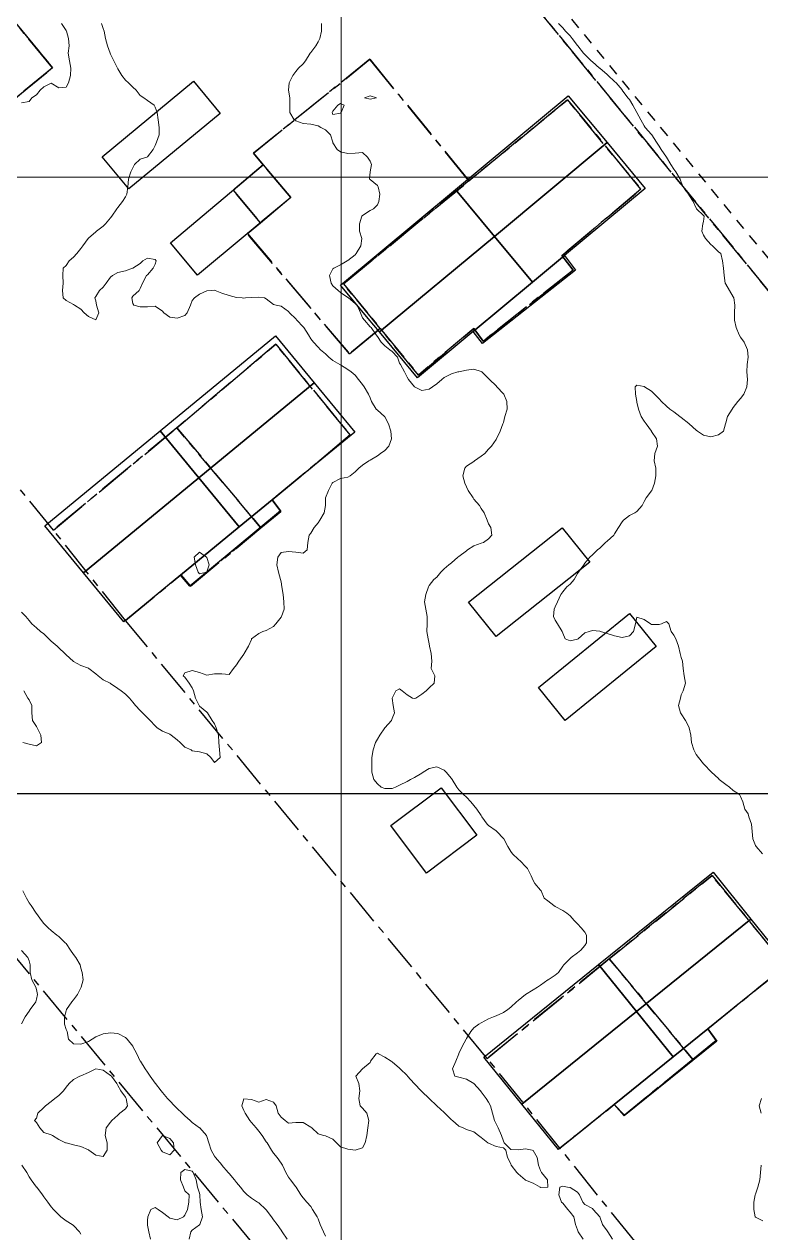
# Model space of a CAD drawing. Header units: centimetres. Extents: x 0 to 642158, y -847 to 649707.
# Drawn here: x 616845.4 to 616895.1, y 620716.2 to 620797.7 of the extents above; entities that cross this region are included whole.
import ezdxf

# ---------------------------------------------------------------- set-up
doc = ezdxf.new("R2010")
doc.units = ezdxf.units.CM
doc.header["$MEASUREMENT"] = 0
doc.linetypes.add('CENTERX2', pattern=[4, 2.5, -0.5, 0.5, -0.5])
doc.linetypes.add('JIS_02_0.7', pattern=[1.35, 0.75, -0.6])
for name, color, linetype, lineweight in [('MEV_grille', 254, 'Continuous', 9), ('WAL_parcellaire agricole', 7, 'JIS_02_0.7', 25), ('WAL_topographie 0.5', 253, 'Continuous', 20)]:
    doc.layers.add(name, color=color, linetype=linetype, lineweight=lineweight)
doc.layers.add('SPW_batiments', color=7, linetype='Continuous')
doc.layers.add('SPW_parcellaire cadastral', color=7, linetype='CENTERX2', lineweight=25, true_color=0xff0542)
picture_1 = doc.add_image_def('image2.png', size_in_pixel=(6614, 11023))

# ---------------------------------------------------------------- blocks, each defined once
blk = doc.blocks.new('*U114')
at = {"layer": 'MEV_grille', "transparency": 33554687}
blk.add_lwpolyline([(-1338.461, 0), (1338.461, 0)], dxfattribs=at)
blk = doc.blocks.new('*U115')
at = {"layer": 'MEV_grille', "color": 0, "linetype": 'ByBlock', "lineweight": -2, "transparency": 16777216}
blk.add_blockref('*U114', (0, -1600), dxfattribs=at)
blk = doc.blocks.new('*U112')
at = {"layer": 'MEV_grille', "transparency": 33554687}
blk.add_lwpolyline([(0, 1825.476), (0, -1825.476)], dxfattribs=at)
blk = doc.blocks.new('*U113')
at = {"layer": 'MEV_grille', "color": 0, "linetype": 'ByBlock', "lineweight": -2, "transparency": 16777216}
blk.add_blockref('*U112', (1500, 0), dxfattribs=at)

msp = doc.modelspace()

# ---------------------------------------------------------------- linework, layer by layer
at = {"layer": 'SPW_batiments'}
for points in [[(616847.334, 620794.776), (616841.936, 620790.323), (616839.711, 620788.488), (616837.103, 620791.671), (616844.725, 620797.949), (616847.334, 620794.776)], [(616858.634, 620791.677), (616852.485, 620786.594), (616850.684, 620788.759), (616856.834, 620793.86), (616858.634, 620791.677)], [(616884.746, 620789.721), (616877.142, 620783.394), (616874.517, 620786.558), (616882.117, 620792.88), (616884.746, 620789.721)], [(616887.317, 620786.631), (616881.866, 620782.1), (616879.705, 620780.305), (616877.142, 620783.394), (616884.746, 620789.721), (616887.317, 620786.631)], [(616863.402, 620786.028), (616857.118, 620780.777), (616855.285, 620782.96), (616861.534, 620788.228), (616863.402, 620786.028)], [(616877.142, 620783.394), (616869.393, 620776.949), (616868.634, 620777.863), (616866.768, 620780.111), (616874.517, 620786.558), (616877.142, 620783.394)], [(616879.705, 620780.305), (616875.712, 620776.986), (616871.953, 620773.862), (616869.393, 620776.949), (616877.142, 620783.394), (616879.705, 620780.305)], [(616882.602, 620781.113), (616876.336, 620776.162), (616875.712, 620776.986), (616879.705, 620780.305), (616881.866, 620782.1), (616882.602, 620781.113)], [(616864.985, 620773.508), (616857.201, 620767.105), (616854.59, 620770.279), (616862.369, 620776.678), (616864.985, 620773.508)], [(616867.719, 620770.196), (616862.156, 620765.625), (616859.926, 620763.793), (616857.201, 620767.105), (616864.985, 620773.508), (616867.719, 620770.196)], [(616857.201, 620767.105), (616849.416, 620760.702), (616846.804, 620763.876), (616854.59, 620770.279), (616857.201, 620767.105)], [(616859.926, 620763.793), (616855.972, 620760.543), (616852.138, 620757.394), (616849.416, 620760.702), (616857.201, 620767.105), (616859.926, 620763.793)], [(616862.72, 620764.878), (616856.605, 620759.794), (616855.972, 620760.543), (616859.926, 620763.793), (616862.156, 620765.625), (616862.72, 620764.878)], [(616883.57, 620761.413), (616877.255, 620756.397), (616875.405, 620758.729), (616881.72, 620763.73), (616883.57, 620761.413)], [(616888.055, 620755.731), (616881.922, 620750.747), (616880.121, 620752.963), (616886.255, 620757.964), (616888.055, 620755.731)], [(616872.57, 620740.443), (616870.153, 620743.648), (616873.546, 620746.207), (616875.963, 620743.001), (616872.57, 620740.443)], [(616894.45, 620737.345), (616886.718, 620731.102), (616884.157, 620734.272), (616891.89, 620740.515), (616894.45, 620737.345)], [(616896.923, 620734.282), (616891.539, 620729.936), (616889.191, 620728.04), (616886.718, 620731.102), (616894.45, 620737.345), (616896.923, 620734.282)], [(616886.718, 620731.102), (616878.985, 620724.86), (616876.424, 620728.03), (616884.157, 620734.272), (616886.718, 620731.102)], [(616889.191, 620728.04), (616885.23, 620724.842), (616881.459, 620721.798), (616878.985, 620724.86), (616886.718, 620731.102), (616889.191, 620728.04)], [(616892.141, 620729.115), (616885.892, 620724.081), (616885.23, 620724.842), (616889.191, 620728.04), (616891.539, 620729.936), (616892.141, 620729.115)]]:
    msp.add_lwpolyline(points, dxfattribs=at)
at = {"layer": 'SPW_parcellaire cadastral'}
for points in [[(617042.312, 620836.61), (616919.509, 620750.616), (616863.751, 620818.593)], [(616863.751, 620818.593), (616919.509, 620750.616), (616952.061, 620710.931), (616954.268, 620708.24), (616914.726, 620681.173), (616901.612, 620697.132), (616905.361, 620700.208), (616905.996, 620699.435), (616910.804, 620703.305), (616912.326, 620704.582), (616911.691, 620705.355), (616917.199, 620709.939), (616912.182, 620716.073), (616905.158, 620710.055), (616896.655, 620703.154), (616881.566, 620721.883)], [(616841.306, 620788.507), (616835.63, 620795.256), (616842.299, 620800.893), (616847.332, 620794.774), (616841.936, 620790.322), (616842.554, 620789.536), (616841.306, 620788.507)], [(616841.936, 620790.322), (616847.332, 620794.774), (616842.299, 620800.893)], [(616861.361, 620784.321), (616860.478, 620783.584), (616867.36, 620775.477), (616869.439, 620777.184), (616872.019, 620774.043), (616875.744, 620777.176), (616876.379, 620776.329), (616882.444, 620781.124), (616881.682, 620782.097), (616887.022, 620786.579), (616882.072, 620792.606), (616875.426, 620787.148), (616868.741, 620795.341), (616860.887, 620789.016), (616861.535, 620788.227), (616859.512, 620786.522), (616861.361, 620784.321)], [(616861.361, 620784.321), (616863.402, 620786.027), (616861.535, 620788.227), (616860.887, 620789.016), (616868.741, 620795.341), (616875.426, 620787.148), (616866.964, 620780.199), (616869.439, 620777.184), (616867.36, 620775.477), (616860.478, 620783.584), (616861.361, 620784.321)], [(616869.439, 620777.184), (616866.964, 620780.199), (616875.426, 620787.148), (616882.072, 620792.606), (616887.022, 620786.579), (616881.682, 620782.097), (616882.444, 620781.124), (616876.379, 620776.329), (616875.744, 620777.176), (616872.019, 620774.043), (616869.439, 620777.184)], [(616861.361, 620784.321), (616859.512, 620786.522), (616861.535, 620788.227), (616863.402, 620786.027), (616861.361, 620784.321)], [(616881.566, 620721.883), (616885.23, 620724.841), (616885.924, 620724.124), (616890.522, 620727.88), (616892.094, 620729.159), (616891.539, 620729.934), (616896.799, 620734.181), (616891.822, 620740.289), (616884.892, 620734.668), (616876.658, 620727.947), (616852.256, 620757.49), (616855.998, 620760.576), (616856.634, 620759.805), (616861.395, 620763.732), (616862.738, 620764.84), (616862.156, 620765.624), (616867.421, 620769.999), (616862.388, 620776.119), (616855.719, 620770.481), (616847.389, 620763.587), (616832.167, 620782.265)], [(616861.395, 620763.732), (616855.719, 620770.481), (616862.388, 620776.119), (616867.421, 620769.999), (616862.156, 620765.624), (616862.738, 620764.84), (616861.395, 620763.732)], [(616852.256, 620757.49), (616847.389, 620763.587), (616855.719, 620770.481), (616861.395, 620763.732), (616856.634, 620759.805), (616855.998, 620760.576), (616852.256, 620757.49)], [(616831.619, 620751.075), (616824.806, 620745.337), (616816.351, 620738.378), (616821.308, 620732.356), (616825.058, 620735.432), (616825.692, 620734.658), (616830.464, 620738.573), (616832.818, 620740.504), (616832.184, 620741.277), (616836.507, 620744.823), (616860.977, 620715.277)], [(616890.522, 620727.88), (616884.892, 620734.668), (616891.822, 620740.289), (616896.799, 620734.181), (616891.539, 620729.934), (616892.094, 620729.159), (616890.522, 620727.88)], [(616876.658, 620727.947), (616884.892, 620734.668), (616890.522, 620727.88), (616885.924, 620724.124), (616885.23, 620724.841), (616881.566, 620721.883), (616876.658, 620727.947)]]:
    msp.add_lwpolyline(points, dxfattribs=at)
at = {"layer": 'WAL_parcellaire agricole'}
msp.add_lwpolyline([(617054.586, 620821.986), (617070.287, 620792.592), (617077.05, 620779.985), (617025.22, 620755.479), (616985.057, 620732.141), (616953.143, 620711.971), (616858.38, 620827.209)], dxfattribs=at)
at = {"layer": 'WAL_topographie 0.5'}
for points in [[(616850.627, 620797.75), (616850.75, 620797.427), (616850.806, 620797.25), (616850.913, 620796.75), (616851.038, 620796.25), (616851.221, 620795.75), (616851.25, 620795.685), (616851.471, 620795.25), (616851.719, 620794.75), (616851.75, 620794.691), (616851.999, 620794.25), (616852.25, 620793.941), (616852.463, 620793.75), (616852.75, 620793.457), (616852.971, 620793.25), (616853.25, 620792.909), (616853.483, 620792.75), (616853.75, 620792.571), (616854.188, 620792.25), (616854.25, 620792.118), (616854.389, 620791.75), (616854.463, 620791.25), (616854.524, 620790.75), (616854.529, 620790.25), (616854.358, 620789.75), (616854.25, 620789.537), (616854.125, 620789.25), (616853.75, 620788.771), (616853.685, 620788.75), (616853.25, 620788.617), (616852.873, 620788.25), (616852.75, 620788.025), (616852.624, 620787.75), (616852.451, 620787.25), (616852.417, 620786.75), (616852.343, 620786.25), (616852.25, 620786.058), (616852.056, 620785.75), (616851.75, 620785.336), (616851.679, 620785.25), (616851.331, 620784.75), (616851.25, 620784.647), (616850.908, 620784.25), (616850.75, 620784.09), (616850.291, 620783.75), (616850.25, 620783.713), (616849.75, 620783.268), (616849.736, 620783.25), (616849.369, 620782.75), (616849.25, 620782.575), (616848.963, 620782.25), (616848.75, 620782), (616848.448, 620781.75), (616848.25, 620781.444), (616848.062, 620781.25), (616848.018, 620780.75), (616848.054, 620780.25), (616848.014, 620779.75), (616848.05, 620779.25), (616848.25, 620779.079), (616848.75, 620778.793), (616848.824, 620778.75), (616849.25, 620778.489), (616849.473, 620778.25), (616849.75, 620778), (616850.25, 620777.768), (616850.449, 620778.25), (616850.308, 620778.75), (616850.25, 620779.05), (616850.191, 620779.25), (616850.25, 620779.344), (616850.495, 620779.75), (616850.75, 620779.964), (616850.957, 620780.25), (616851.25, 620780.642), (616851.382, 620780.75), (616851.75, 620780.964), (616852.25, 620781.079), (616852.73, 620781.25), (616852.75, 620781.257), (616853.25, 620781.571), (616853.429, 620781.75), (616853.75, 620781.919), (616854.25, 620781.848), (616854.323, 620781.75), (616854.25, 620781.513), (616854.131, 620781.25), (616853.75, 620780.806), (616853.676, 620780.75), (616853.399, 620780.25), (616853.25, 620779.883), (616853.17, 620779.75), (616852.75, 620779.375), (616852.675, 620779.25), (616852.75, 620778.861), (616852.821, 620778.75), (616853.25, 620778.639), (616853.75, 620778.643), (616854.25, 620778.679), (616854.75, 620778.357), (616854.833, 620778.25), (616855.25, 620777.95), (616855.75, 620777.879), (616856.25, 620778.05), (616856.424, 620778.25), (616856.652, 620778.75), (616856.75, 620779.062), (616856.908, 620779.25), (616857.25, 620779.491), (616857.75, 620779.718), (616858.083, 620779.75), (616858.25, 620779.767), (616858.296, 620779.75), (616858.75, 620779.571), (616859.25, 620779.417), (616859.75, 620779.283), (616860.125, 620779.25), (616860.25, 620779.226), (616860.35, 620779.25), (616860.75, 620779.276), (616861.25, 620779.289), (616861.639, 620779.25), (616861.75, 620779.187), (616862.25, 620778.804), (616862.417, 620778.75), (616862.75, 620778.695), (616863.25, 620778.338), (616863.324, 620778.25), (616863.75, 620777.838), (616863.821, 620777.75), (616864.25, 620777.293), (616864.28, 620777.25), (616864.6, 620776.75), (616864.75, 620776.496), (616864.933, 620776.25), (616865.25, 620775.922), (616865.417, 620775.75), (616865.75, 620775.47), (616865.983, 620775.25), (616866.25, 620775.029), (616866.709, 620774.75), (616866.75, 620774.725), (616867.25, 620774.425), (616867.48, 620774.25), (616867.75, 620774.025), (616867.978, 620773.75), (616868.25, 620773.408), (616868.348, 620773.25), (616868.654, 620772.75), (616868.75, 620772.517), (616868.856, 620772.25), (616869.163, 620771.75), (616869.25, 620771.663), (616869.732, 620771.25), (616869.75, 620771.227), (616869.99, 620770.75), (616870.164, 620770.25), (616870.203, 620769.75), (616870.031, 620769.25), (616869.75, 620768.945), (616869.469, 620768.75), (616869.25, 620768.592), (616868.75, 620768.306), (616868.667, 620768.25), (616868.25, 620767.959), (616867.989, 620767.75), (616867.75, 620767.511), (616867.417, 620767.25), (616867.25, 620767.154), (616866.75, 620767.057), (616866.25, 620766.796), (616866.196, 620766.75), (616865.95, 620766.25), (616865.75, 620765.75), (616865.75, 620765.25), (616865.75, 620765.25), (616865.657, 620764.75), (616865.373, 620764.25), (616865.25, 620764.071), (616864.99, 620763.75), (616864.75, 620763.379), (616864.655, 620763.25), (616864.561, 620762.75), (616864.507, 620762.25), (616864.25, 620762.019), (616863.75, 620762.092), (616863.25, 620762.147), (616862.75, 620762.07), (616862.534, 620761.75), (616862.455, 620761.25), (616862.586, 620760.75), (616862.722, 620760.25), (616862.75, 620760.083), (616862.806, 620759.75), (616862.882, 620759.25), (616862.946, 620758.75), (616862.949, 620758.25), (616862.777, 620757.75), (616862.75, 620757.712), (616862.397, 620757.25), (616862.25, 620757.086), (616861.75, 620756.814), (616861.519, 620756.75), (616861.25, 620756.613), (616860.763, 620756.25), (616860.75, 620756.212), (616860.543, 620755.75), (616860.269, 620755.25), (616860.25, 620755.225), (616859.911, 620754.75), (616859.75, 620754.485), (616859.55, 620754.25), (616859.25, 620753.85), (616858.75, 620753.881), (616858.25, 620753.885), (616857.75, 620753.804), (616857.25, 620753.976), (616856.75, 620754.112), (616856.25, 620753.95), (616856.139, 620753.75), (616856.25, 620753.656), (616856.552, 620753.25), (616856.75, 620752.946), (616856.842, 620752.75), (616856.988, 620752.25), (616857.227, 620751.75), (616857.25, 620751.714), (616857.75, 620751.292), (616857.792, 620751.25), (616858.101, 620750.75), (616858.25, 620750.524), (616858.373, 620750.25), (616858.522, 620749.75), (616858.559, 620749.25), (616858.594, 620748.75), (616858.639, 620748.25), (616858.25, 620747.9), (616858.016, 620748.25), (616857.75, 620748.5), (616857.25, 620748.636), (616856.75, 620748.696), (616856.679, 620748.75), (616856.25, 620748.95), (616855.95, 620749.25), (616855.75, 620749.446), (616855.338, 620749.75), (616855.25, 620749.807), (616854.75, 620750.012), (616854.396, 620750.25), (616854.25, 620750.383), (616853.926, 620750.75), (616853.75, 620750.908), (616853.395, 620751.25), (616853.25, 620751.404), (616852.934, 620751.75), (616852.75, 620751.973), (616852.522, 620752.25), (616852.25, 620752.522), (616851.954, 620752.75), (616851.75, 620752.902), (616851.25, 620753.238), (616851.228, 620753.25), (616850.75, 620753.484), (616850.421, 620753.75), (616850.25, 620753.883), (616849.776, 620754.25), (616849.75, 620754.267), (616849.25, 620754.456), (616848.75, 620754.728), (616848.719, 620754.75), (616848.25, 620755.174), (616848.168, 620755.25), (616847.75, 620755.652), (616847.65, 620755.75), (616847.25, 620756.089), (616847.092, 620756.25), (616846.75, 620756.581), (616846.531, 620756.75), (616846.25, 620756.979), (616845.942, 620757.25), (616845.75, 620757.477), (616845.528, 620757.75), (616845.25, 620758.05)], [(616847.934, 620797.75), (616848.25, 620797.293), (616848.271, 620797.25), (616848.404, 620796.75), (616848.446, 620796.25), (616848.384, 620795.75), (616848.485, 620795.25), (616848.578, 620794.75), (616848.553, 620794.25), (616848.406, 620793.75), (616848.25, 620793.464), (616847.75, 620793.417), (616847.25, 620793.724), (616846.75, 620793.493), (616846.5, 620793.25), (616846.25, 620792.95), (616845.934, 620792.75), (616845.75, 620792.5), (616845.25, 620792.407)], [(616865.471, 620797.75), (616865.482, 620797.25), (616865.368, 620796.75), (616865.25, 620796.528), (616865.092, 620796.25), (616864.75, 620795.799), (616864.719, 620795.75), (616864.402, 620795.25), (616864.25, 620795.039), (616863.936, 620794.75), (616863.75, 620794.53), (616863.538, 620794.25), (616863.306, 620793.75), (616863.263, 620793.25), (616863.341, 620792.75), (616863.333, 620792.25), (616863.35, 620791.75), (616863.625, 620791.25), (616863.75, 620791.196), (616864.25, 620791.01), (616864.75, 620790.964), (616865.25, 620790.861), (616865.44, 620790.75), (616865.75, 620790.588), (616866.096, 620790.25), (616866.241, 620789.75), (616866.25, 620789.708), (616866.54, 620789.25), (616866.75, 620789.096), (616867.25, 620788.991), (616867.75, 620789.013), (616868.25, 620789.062), (616868.588, 620788.75), (616868.75, 620788.477), (616868.846, 620788.25), (616868.75, 620787.75), (616868.75, 620787.749), (616868.726, 620787.25), (616868.75, 620787.237), (616869.25, 620786.836), (616869.293, 620786.75), (616869.423, 620786.25), (616869.35, 620785.75), (616869.25, 620785.536), (616868.984, 620785.25), (616868.75, 620785.137), (616868.25, 620784.81), (616868.21, 620784.75), (616868.037, 620784.25), (616868.035, 620783.75), (616868.2, 620783.25), (616868.125, 620782.75), (616867.821, 620782.25), (616867.75, 620782.163), (616867.25, 620781.776), (616867.215, 620781.75), (616866.75, 620781.485), (616866.314, 620781.25), (616866.25, 620781.198), (616866.024, 620780.75), (616866.122, 620780.25), (616866.25, 620780.067), (616866.598, 620779.75), (616866.75, 620779.614), (616867.25, 620779.281), (616867.304, 620779.25), (616867.75, 620778.871), (616867.879, 620778.75), (616868.113, 620778.25), (616868.25, 620777.896), (616868.385, 620777.75), (616868.75, 620777.298), (616868.827, 620777.25), (616869.176, 620776.75), (616869.25, 620776.643), (616869.508, 620776.25), (616869.75, 620776.019), (616870.083, 620775.75), (616870.25, 620775.633), (616870.601, 620775.25), (616870.75, 620774.847), (616870.808, 620774.75), (616871.074, 620774.25), (616871.25, 620773.89), (616871.348, 620773.75), (616871.75, 620773.25), (616871.75, 620773.25), (616872.25, 620773.01), (616872.75, 620773.091), (616872.972, 620773.25), (616873.25, 620773.44), (616873.598, 620773.75), (616873.75, 620773.884), (616874.25, 620774.124), (616874.685, 620774.25), (616874.75, 620774.266), (616875.25, 620774.365), (616875.75, 620774.437), (616876.25, 620774.287), (616876.294, 620774.25), (616876.75, 620773.812), (616876.805, 620773.75), (616877.25, 620773.326), (616877.316, 620773.25), (616877.75, 620772.772), (616877.769, 620772.75), (616877.987, 620772.25), (616877.994, 620771.75), (616877.849, 620771.25), (616877.75, 620770.845), (616877.707, 620770.75), (616877.527, 620770.25), (616877.279, 620769.75), (616877.25, 620769.694), (616876.942, 620769.25), (616876.75, 620769.047), (616876.488, 620768.75), (616876.25, 620768.571), (616875.8, 620768.25), (616875.75, 620768.207), (616875.25, 620767.885), (616875.15, 620767.75), (616875.021, 620767.25), (616875.147, 620766.75), (616875.25, 620766.493), (616875.38, 620766.25), (616875.709, 620765.75), (616875.75, 620765.677), (616876.13, 620765.25), (616876.25, 620765.04), (616876.45, 620764.75), (616876.66, 620764.25), (616876.75, 620764.009), (616876.893, 620763.75), (616876.968, 620763.25), (616876.75, 620762.992), (616876.402, 620762.75), (616876.25, 620762.696), (616875.75, 620762.512), (616875.33, 620762.25), (616875.25, 620762.188), (616874.75, 620761.802), (616874.683, 620761.75), (616874.25, 620761.372), (616874.063, 620761.25), (616873.75, 620760.968), (616873.517, 620760.75), (616873.25, 620760.398), (616873.064, 620760.25), (616872.75, 620759.843), (616872.701, 620759.75), (616872.524, 620759.25), (616872.417, 620758.75), (616872.521, 620758.25), (616872.601, 620757.75), (616872.597, 620757.25), (616872.594, 620756.75), (616872.67, 620756.25), (616872.75, 620755.917), (616872.774, 620755.75), (616872.879, 620755.25), (616872.924, 620754.75), (616872.885, 620754.25), (616873.125, 620753.75), (616873.07, 620753.25), (616872.75, 620752.936), (616872.537, 620752.75), (616872.25, 620752.515), (616871.833, 620752.25), (616871.75, 620752.212), (616871.62, 620752.25), (616871.25, 620752.472), (616870.912, 620752.75), (616870.75, 620752.872), (616870.489, 620752.75), (616870.25, 620752.25), (616870.307, 620751.75), (616870.399, 620751.25), (616870.25, 620750.879), (616870.197, 620750.75), (616869.758, 620750.25), (616869.75, 620750.24), (616869.407, 620749.75), (616869.25, 620749.488), (616869.122, 620749.25), (616868.962, 620748.75), (616868.883, 620748.25), (616868.868, 620747.75), (616868.863, 620747.25), (616869, 620746.75), (616869.25, 620746.458), (616869.5, 620746.25), (616869.75, 620746.152), (616870.25, 620746.161), (616870.469, 620746.25), (616870.75, 620746.372), (616871.25, 620746.629), (616871.489, 620746.75), (616871.75, 620746.896), (616872.25, 620747.193), (616872.333, 620747.25), (616872.75, 620747.495), (616873.25, 620747.618), (616873.75, 620747.385), (616873.891, 620747.25), (616874.25, 620746.827), (616874.303, 620746.75), (616874.597, 620746.25), (616874.75, 620746.063), (616875.067, 620745.75), (616875.25, 620745.567), (616875.549, 620745.25), (616875.75, 620744.996), (616875.948, 620744.75), (616876.25, 620744.331), (616876.303, 620744.25), (616876.653, 620743.75), (616876.75, 620743.662), (616877.25, 620743.307), (616877.308, 620743.25), (616877.75, 620742.773), (616877.767, 620742.75), (616878.043, 620742.25), (616878.25, 620741.897), (616878.356, 620741.75), (616878.75, 620741.394), (616878.905, 620741.25), (616879.25, 620740.889), (616879.364, 620740.75), (616879.614, 620740.25), (616879.75, 620739.941), (616879.87, 620739.75), (616880.25, 620739.304), (616880.292, 620739.25), (616880.5, 620738.75), (616880.75, 620738.568), (616881.162, 620738.25), (616881.25, 620738.197), (616881.75, 620737.921), (616882.021, 620737.75), (616882.25, 620737.557), (616882.532, 620737.25), (616882.75, 620737.013), (616882.996, 620736.75), (616883.25, 620736.452), (616883.365, 620736.25), (616883.356, 620735.75), (616883.25, 620735.559), (616882.981, 620735.25), (616882.75, 620735.066), (616882.328, 620734.75), (616882.25, 620734.685), (616881.815, 620734.25), (616881.75, 620734.168), (616881.457, 620733.75), (616881.25, 620733.551), (616880.772, 620733.25), (616880.75, 620733.235), (616880.25, 620732.892), (616880.043, 620732.75), (616879.75, 620732.568), (616879.25, 620732.26), (616879.239, 620732.25), (616878.75, 620731.855), (616878.637, 620731.75), (616878.25, 620731.408), (616878.039, 620731.25), (616877.75, 620731.047), (616877.25, 620730.826), (616877.077, 620730.75), (616876.75, 620730.606), (616876.25, 620730.34), (616876.1, 620730.25), (616875.75, 620730), (616875.541, 620729.75), (616875.25, 620729.286), (616875.231, 620729.25), (616874.968, 620728.75), (616874.75, 620728.275), (616874.74, 620728.25), (616874.53, 620727.75), (616874.325, 620727.25), (616874.481, 620726.75), (616874.75, 620726.677), (616875.25, 620726.534), (616875.75, 620726.262), (616875.764, 620726.25), (616876.193, 620725.75), (616876.25, 620725.689), (616876.577, 620725.25), (616876.75, 620725), (616876.888, 620724.75), (616877.012, 620724.25), (616877.145, 620723.75), (616877.25, 620723.525), (616877.395, 620723.25), (616877.612, 620722.75), (616877.75, 620722.35), (616877.806, 620722.25), (616878.25, 620721.806), (616878.75, 620721.783), (616879.25, 620721.835), (616879.688, 620721.75), (616879.75, 620721.729), (616880.017, 620721.25), (616880.114, 620720.75), (616880.25, 620720.375), (616880.322, 620720.25), (616880.717, 620719.75), (616880.75, 620719.251), (616880.75, 620719.25), (616880.75, 620719.25), (616880.25, 620719.236), (616880.226, 620719.25), (616879.75, 620719.52), (616879.25, 620719.723), (616879.207, 620719.75), (616878.75, 620720.15), (616878.661, 620720.25), (616878.279, 620720.75), (616878.25, 620720.821), (616878.019, 620721.25), (616877.917, 620721.75), (616877.75, 620721.917), (616877.25, 620722), (616876.75, 620722.219), (616876.697, 620722.25), (616876.25, 620722.619), (616876.062, 620722.75), (616875.75, 620723), (616875.25, 620723.14), (616875.025, 620723.25), (616874.75, 620723.384), (616874.309, 620723.75), (616874.25, 620723.799), (616873.799, 620724.25), (616873.75, 620724.289), (616873.25, 620724.75), (616873.25, 620724.75), (616872.75, 620725.234), (616872.732, 620725.25), (616872.25, 620725.708), (616872.205, 620725.75), (616871.75, 620726.231), (616871.73, 620726.25), (616871.285, 620726.75), (616871.25, 620726.784), (616870.784, 620727.25), (616870.75, 620727.283), (616870.25, 620727.709), (616870.171, 620727.75), (616869.75, 620728.017), (616869.313, 620728.25), (616869.25, 620728.29), (616869.167, 620728.25), (616868.792, 620727.75), (616868.75, 620727.667), (616868.25, 620727.25), (616868.25, 620727.25), (616867.8, 620726.75), (616868, 620726.25), (616868.068, 620725.75), (616867.987, 620725.25), (616868.096, 620724.75), (616868.25, 620724.583), (616868.536, 620724.25), (616868.667, 620723.75), (616868.596, 620723.25), (616868.528, 620722.75), (616868.417, 620722.25), (616868.25, 620721.917), (616867.75, 620721.75), (616867.75, 620721.75), (616867.75, 620721.75), (616867.25, 620721.813), (616866.75, 620721.972), (616866.5, 620722.25), (616866.25, 620722.5), (616865.75, 620722.718), (616865.607, 620722.75), (616865.25, 620722.859), (616864.822, 620723.25), (616864.75, 620723.308), (616864.25, 620723.612), (616863.75, 620723.625), (616863.25, 620723.573), (616863.019, 620723.75), (616862.75, 620723.969), (616862.546, 620724.25), (616862.423, 620724.75), (616862.25, 620725), (616861.75, 620725.167), (616861.25, 620725), (616860.75, 620725.163), (616860.25, 620725.214), (616860.115, 620724.75), (616860.25, 620724.44), (616860.339, 620724.25), (616860.636, 620723.75), (616860.75, 620723.616), (616861.081, 620723.25), (616861.25, 620723.042), (616861.477, 620722.75), (616861.75, 620722.321), (616861.802, 620722.25), (616862.108, 620721.75), (616862.25, 620721.545), (616862.489, 620721.25), (616862.75, 620720.883), (616862.842, 620720.75), (616863.062, 620720.25), (616863.25, 620719.936), (616863.388, 620719.75), (616863.75, 620719.273), (616863.766, 620719.25), (616864.09, 620718.75), (616864.25, 620718.537), (616864.48, 620718.25), (616864.75, 620717.943), (616864.881, 620717.75), (616865.19, 620717.25), (616865.25, 620717.125), (616865.389, 620716.75), (616865.609, 620716.25), (616865.75, 620715.955)], [(616881.462, 620797.75), (616881.75, 620797.472), (616881.939, 620797.25), (616882.25, 620796.93), (616882.385, 620796.75), (616882.75, 620796.265), (616882.759, 620796.25), (616883.16, 620795.75), (616883.25, 620795.656), (616883.665, 620795.25), (616883.75, 620795.175), (616884.239, 620794.75), (616884.25, 620794.741), (616884.75, 620794.319), (616884.82, 620794.25), (616885.25, 620793.855), (616885.35, 620793.75), (616885.75, 620793.273), (616885.768, 620793.25), (616886.15, 620792.75), (616886.25, 620792.621), (616886.48, 620792.25), (616886.75, 620791.75), (616886.75, 620791.75), (616887.014, 620791.25), (616887.25, 620790.848), (616887.322, 620790.75), (616887.75, 620790.26), (616887.757, 620790.25), (616888.069, 620789.75), (616888.25, 620789.482), (616888.391, 620789.25), (616888.747, 620788.75), (616888.75, 620788.746), (616889.034, 620788.25), (616889.25, 620787.941), (616889.379, 620787.75), (616889.668, 620787.25), (616889.75, 620787.047), (616889.876, 620786.75), (616890.234, 620786.25), (616890.25, 620786.209), (616890.554, 620785.75), (616890.75, 620785.31), (616890.783, 620785.25), (616891.25, 620784.802), (616891.302, 620784.75), (616891.25, 620784.393), (616891.191, 620784.25), (616891.132, 620783.75), (616891.25, 620783.485), (616891.375, 620783.25), (616891.75, 620782.85), (616891.844, 620782.75), (616892.25, 620782.356), (616892.417, 620782.25), (616892.536, 620781.75), (616892.589, 620781.25), (616892.641, 620780.75), (616892.712, 620780.25), (616892.75, 620780.17), (616892.994, 620779.75), (616893.25, 620779.327), (616893.301, 620779.25), (616893.355, 620778.75), (616893.338, 620778.25), (616893.347, 620777.75), (616893.449, 620777.25), (616893.658, 620776.75), (616893.75, 620776.605), (616893.988, 620776.25), (616894.205, 620775.75), (616894.25, 620775.25), (616894.25, 620775.25), (616894.25, 620775.25), (616894.19, 620774.75), (616894.177, 620774.25), (616894.222, 620773.75), (616894.18, 620773.25), (616893.967, 620772.75), (616893.75, 620772.47), (616893.554, 620772.25), (616893.25, 620771.85), (616893.184, 620771.75), (616892.861, 620771.25), (616892.75, 620770.821), (616892.731, 620770.75), (616892.596, 620770.25), (616892.25, 620770.002), (616891.75, 620769.884), (616891.25, 620769.992), (616890.841, 620770.25), (616890.75, 620770.323), (616890.289, 620770.75), (616890.25, 620770.78), (616889.75, 620771.179), (616889.652, 620771.25), (616889.25, 620771.552), (616888.976, 620771.75), (616888.75, 620771.939), (616888.418, 620772.25), (616888.25, 620772.445), (616887.945, 620772.75), (616887.75, 620772.946), (616887.278, 620773.25), (616887.25, 620773.266), (616886.75, 620773.353), (616886.635, 620773.25), (616886.662, 620772.75), (616886.744, 620772.25), (616886.75, 620772.22), (616886.862, 620771.75), (616887.051, 620771.25), (616887.25, 620770.937), (616887.371, 620770.75), (616887.738, 620770.25), (616887.75, 620770.234), (616888.073, 620769.75), (616888.143, 620769.25), (616887.956, 620768.75), (616887.917, 620768.25), (616888.042, 620767.75), (616888.037, 620767.25), (616887.949, 620766.75), (616887.77, 620766.25), (616887.75, 620766.221), (616887.382, 620765.75), (616887.25, 620765.51), (616887.114, 620765.25), (616886.75, 620764.841), (616886.614, 620764.75), (616886.25, 620764.573), (616885.849, 620764.25), (616885.75, 620764.143), (616885.518, 620763.75), (616885.25, 620763.323), (616885.189, 620763.25), (616884.75, 620762.83), (616884.643, 620762.75), (616884.25, 620762.375), (616884.107, 620762.25), (616883.75, 620761.91), (616883.574, 620761.75), (616883.25, 620761.363), (616883.179, 620761.25), (616882.812, 620760.75), (616882.75, 620760.645), (616882.514, 620760.25), (616882.25, 620759.941), (616882.032, 620759.75), (616881.75, 620759.426), (616881.621, 620759.25), (616881.402, 620758.75), (616881.25, 620758.4), (616881.18, 620758.25), (616881.129, 620757.75), (616881.25, 620757.5), (616881.409, 620757.25), (616881.712, 620756.75), (616881.75, 620756.639), (616881.917, 620756.25), (616882.25, 620756.11), (616882.75, 620756.218), (616882.801, 620756.25), (616883.25, 620756.65), (616883.525, 620756.75), (616883.75, 620756.821), (616884.25, 620756.775), (616884.308, 620756.75), (616884.75, 620756.599), (616885.25, 620756.443), (616885.75, 620756.346), (616886.25, 620756.446), (616886.529, 620756.75), (616886.664, 620757.25), (616886.75, 620757.704), (616887.25, 620757.55), (616887.667, 620757.25), (616887.75, 620757.218), (616888.25, 620757.21), (616888.417, 620757.25), (616888.75, 620757.417), (616888.904, 620757.25), (616889.066, 620756.75), (616889.25, 620756.5), (616889.39, 620756.25), (616889.556, 620755.75), (616889.676, 620755.25), (616889.75, 620755), (616889.837, 620754.75), (616889.865, 620754.25), (616889.935, 620753.75), (616890.028, 620753.25), (616889.879, 620752.75), (616889.75, 620752.464), (616889.685, 620752.25), (616889.566, 620751.75), (616889.696, 620751.25), (616889.75, 620751.187), (616890.034, 620750.75), (616890.25, 620750.306), (616890.274, 620750.25), (616890.386, 620749.75), (616890.446, 620749.25), (616890.591, 620748.75), (616890.75, 620748.455), (616890.917, 620748.25), (616891.25, 620747.822), (616891.325, 620747.75), (616891.75, 620747.303), (616891.781, 620747.25), (616892.25, 620746.821), (616892.302, 620746.75), (616892.75, 620746.424), (616892.99, 620746.25), (616893.25, 620746.019), (616893.676, 620745.75), (616893.75, 620745.611), (616893.891, 620745.25), (616894.032, 620744.75), (616894.25, 620744.434), (616894.309, 620744.25), (616894.474, 620743.75), (616894.519, 620743.25), (616894.572, 620742.75), (616894.75, 620742.307), (616894.792, 620742.25), (616895.232, 620741.75)], [(616869.194, 620792.75), (616868.75, 620792.65), (616868.387, 620792.75), (616868.75, 620792.879), (616869.194, 620792.75)], [(616866.794, 620791.75), (616866.75, 620791.704), (616866.25, 620791.625), (616866.2, 620791.75), (616866.25, 620791.833), (616866.576, 620792.25), (616866.75, 620792.368), (616867.017, 620792.25), (616866.794, 620791.75)], [(616857.25, 620760.642), (616857.721, 620760.75), (616857.75, 620760.769), (616857.904, 620761.25), (616857.75, 620761.731), (616857.73, 620761.75), (616857.25, 620762.093), (616856.897, 620761.75), (616856.986, 620761.25), (616857.156, 620760.75), (616857.25, 620760.642)], [(616845.4, 620752.75), (616845.671, 620752.25), (616845.75, 620752.125), (616845.946, 620751.75), (616845.946, 620751.25), (616845.975, 620750.75), (616846.25, 620750.327), (616846.298, 620750.25), (616846.539, 620749.75), (616846.6, 620749.25), (616846.25, 620749.031), (616845.75, 620749.141), (616845.333, 620749.25)], [(616845.329, 620739.25), (616845.568, 620738.75), (616845.75, 620738.45), (616845.894, 620738.25), (616846.239, 620737.75), (616846.25, 620737.73), (616846.598, 620737.25), (616846.75, 620737.056), (616847.045, 620736.75), (616847.25, 620736.575), (616847.63, 620736.25), (616847.75, 620736.166), (616848.192, 620735.75), (616848.25, 620735.691), (616848.555, 620735.25), (616848.75, 620734.96), (616848.91, 620734.75), (616849.188, 620734.25), (616849.25, 620734.042), (616849.338, 620733.75), (616849.39, 620733.25), (616849.274, 620732.75), (616849.25, 620732.706), (616849.017, 620732.25), (616848.75, 620731.891), (616848.642, 620731.75), (616848.282, 620731.25), (616848.25, 620731.164), (616848.139, 620730.75), (616848.15, 620730.25), (616848.25, 620729.897), (616848.318, 620729.75), (616848.407, 620729.25), (616848.75, 620728.934), (616849.25, 620728.901), (616849.75, 620729.095), (616850.013, 620729.25), (616850.25, 620729.4), (616850.75, 620729.608), (616851.25, 620729.679), (616851.75, 620729.627), (616852.25, 620729.359), (616852.363, 620729.25), (616852.75, 620728.765), (616852.76, 620728.75), (616853.031, 620728.25), (616853.25, 620727.768), (616853.258, 620727.75), (616853.588, 620727.25), (616853.75, 620727.005), (616853.927, 620726.75), (616854.25, 620726.283), (616854.272, 620726.25), (616854.654, 620725.75), (616854.75, 620725.643), (616855.092, 620725.25), (616855.25, 620725.086), (616855.559, 620724.75), (616855.75, 620724.557), (616856.068, 620724.25), (616856.25, 620724.079), (616856.619, 620723.75), (616856.75, 620723.63), (616857.25, 620723.268), (616857.275, 620723.25), (616857.722, 620722.75), (616857.75, 620722.667), (616857.872, 620722.25), (616858.026, 620721.75), (616858.25, 620721.357), (616858.321, 620721.25), (616858.75, 620720.762), (616858.76, 620720.75), (616859.185, 620720.25), (616859.25, 620720.172), (616859.62, 620719.75), (616859.75, 620719.582), (616860.025, 620719.25), (616860.25, 620718.973), (616860.468, 620718.75), (616860.75, 620718.523), (616861.155, 620718.25), (616861.25, 620718.201), (616861.725, 620717.75), (616861.75, 620717.727), (616862.096, 620717.25), (616862.25, 620717.057), (616862.48, 620716.75), (616862.75, 620716.35), (616862.819, 620716.25), (616863.161, 620715.75)], [(616845.25, 620735.23), (616845.662, 620734.75), (616845.75, 620734.523), (616845.815, 620734.25), (616845.817, 620733.75), (616845.946, 620733.25), (616846.199, 620732.75), (616846.25, 620732.584), (616846.31, 620732.25), (616846.25, 620731.937), (616846.205, 620731.75), (616845.836, 620731.25), (616845.75, 620731.141), (616845.485, 620730.75), (616845.25, 620730.276)], [(616851.012, 620721.75), (616850.75, 620721.327), (616850.25, 620721.417), (616849.783, 620721.75), (616849.75, 620721.772), (616849.25, 620722.009), (616848.75, 620722.107), (616848.25, 620722.238), (616848.219, 620722.25), (616847.75, 620722.484), (616847.325, 620722.75), (616847.25, 620722.795), (616846.75, 620722.95), (616846.472, 620723.25), (616846.25, 620723.625), (616846.117, 620723.75), (616846.25, 620723.917), (616846.348, 620724.25), (616846.75, 620724.625), (616846.867, 620724.75), (616847.25, 620725.027), (616847.496, 620725.25), (616847.75, 620725.44), (616848.077, 620725.75), (616848.25, 620726.015), (616848.452, 620726.25), (616848.75, 620726.524), (616849.174, 620726.75), (616849.25, 620726.773), (616849.75, 620726.987), (616850.25, 620727.25), (616850.25, 620727.25), (616850.25, 620727.25), (616850.75, 620727.14), (616851.25, 620726.798), (616851.303, 620726.75), (616851.667, 620726.25), (616851.75, 620726.122), (616851.94, 620725.75), (616852.25, 620725.324), (616852.312, 620725.25), (616852.398, 620724.75), (616852.25, 620724.54), (616851.875, 620724.25), (616851.75, 620724.119), (616851.345, 620723.75), (616851.25, 620723.632), (616850.954, 620723.25), (616850.885, 620722.75), (616851.03, 620722.25), (616851.012, 620721.75)], [(616895.157, 620725.25), (616895.007, 620724.75), (616895.135, 620724.25)], [(616855.53, 620721.75), (616855.25, 620721.432), (616854.75, 620721.65), (616854.655, 620721.75), (616854.384, 620722.25), (616854.75, 620722.75), (616854.75, 620722.75), (616854.75, 620722.75), (616855.25, 620722.537), (616855.493, 620722.25), (616855.53, 620721.75)], [(616845.268, 620720.75), (616845.591, 620720.25), (616845.75, 620719.954), (616845.895, 620719.75), (616846.25, 620719.268), (616846.267, 620719.25), (616846.658, 620718.75), (616846.75, 620718.613), (616847.009, 620718.25), (616847.25, 620717.936), (616847.402, 620717.75), (616847.75, 620717.381), (616847.902, 620717.25), (616848.25, 620716.998), (616848.657, 620716.75), (616848.75, 620716.682), (616849.151, 620716.25), (616849.25, 620716.086)], [(616853.953, 620715.75), (616853.84, 620716.25), (616853.75, 620716.688), (616853.736, 620716.75), (616853.75, 620717), (616853.767, 620717.25), (616853.969, 620717.75), (616854.25, 620717.882), (616854.464, 620717.75), (616854.75, 620717.556), (616855.13, 620717.25), (616855.25, 620717.171), (616855.75, 620717.06), (616856.173, 620717.25), (616856.25, 620717.361), (616856.444, 620717.75), (616856.527, 620718.25), (616856.55, 620718.75), (616856.25, 620719), (616856.179, 620719.25), (616855.964, 620719.75), (616856, 620720.25), (616856.25, 620720.447), (616856.75, 620720.335), (616856.824, 620720.25), (616857.025, 620719.75), (616857.107, 620719.25), (616857.25, 620718.85), (616857.27, 620718.75), (616857.288, 620718.25), (616857.371, 620717.75), (616857.453, 620717.25), (616857.279, 620716.75), (616857.25, 620716.713), (616856.75, 620716.35), (616856.671, 620716.25), (616856.545, 620715.75)], [(616895.136, 620720.75), (616895.101, 620720.25), (616895.037, 620719.75), (616894.912, 620719.25), (616894.75, 620718.792), (616894.735, 620718.75), (616894.641, 620718.25), (616894.648, 620717.75), (616894.737, 620717.25), (616894.75, 620717.235), (616895.25, 620716.982)], [(616883.125, 620715.75), (616882.8, 620716.25), (616882.75, 620716.375), (616882.618, 620716.75), (616882.492, 620717.25), (616882.25, 620717.576), (616882.096, 620717.75), (616881.75, 620718.179), (616881.675, 620718.25), (616881.481, 620718.75), (616881.55, 620719.25), (616881.75, 620719.317), (616882.083, 620719.25), (616882.25, 620719.226), (616882.75, 620718.917), (616882.879, 620718.75), (616883.11, 620718.25), (616883.25, 620718.083), (616883.75, 620717.815), (616883.8, 620717.75), (616884.25, 620717.25), (616884.25, 620717.25), (616884.435, 620716.75), (616884.75, 620716.311), (616884.785, 620716.25), (616885.117, 620715.75)]]:
    msp.add_lwpolyline(points, dxfattribs=at)

# ---------------------------------------------------------------- block references
at = {"layer": 'MEV_grille', "transparency": 33554687}
for name, p in [('*U113', (615366.814, 620593.644)), ('*U115', (616669.481, 622387.381))]:
    msp.add_blockref(name, p, dxfattribs=at)

# ---------------------------------------------------------------- pictures from other files: only their frames are drawn
image = msp.add_image(picture_1, insert=(616830.845, 620745.783), size_in_units=(429.466, 715.756), dxfattribs=dict(brightness=75))
image.dxf.flags = 7

doc.saveas('drawing.dxf')
